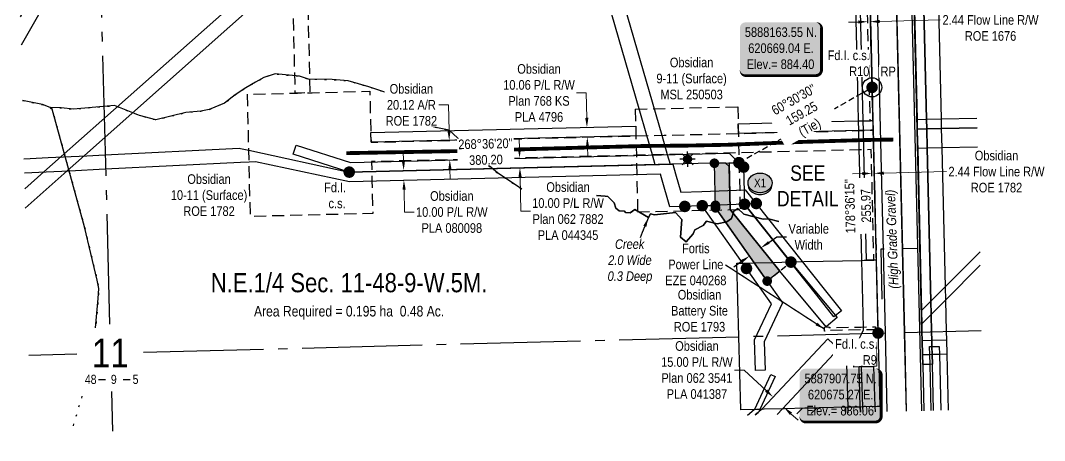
# Model space of a CAD drawing. Extents: x 617261 to 625157, y 5887535 to 5892459.
# Drawn here: x 619783 to 620848, y 5887796 to 5888233 of the extents above; entities that cross this region are included whole.
import ezdxf
from ezdxf.enums import TextEntityAlignment as Align

# ---------------------------------------------------------------- set-up
doc = ezdxf.new("R2010")
doc.units = 0
doc.header["$LTSCALE"] = 5
doc.header["$PDSIZE"] = 0.5
for name, pattern in [('foc-ACCESSROAD', [3.75, 2.5, -1.25]), ('foc-FLOWLINE', [3.75, 2.5, -1.25]), ('foc-QUARTERLINE', [33, 25, -3, 2, -3]), ('foc-TIELINE', [1.875, 1.25, -0.625]), ('foc-TRAV', [1.875, 1.25, -0.625]), ('foc-WHEELTRACKS', [2, 0.4, -1.6])]:
    doc.linetypes.add(name, pattern=pattern)
doc.layers.get('Defpoints').update_dxf_attribs({"color": 9})
for name, color, linetype in [('10', 1, 'Continuous'), ('35', 37, 'Continuous'), ('9', 3, 'Continuous'), ('AS-POWER', 104, 'foc-POWER'), ('AS-ROADS', 254, 'Continuous'), ('C-RW', 13, 'Continuous'), ('C-SYMBOL', 7, 'Continuous'), ('C-WS', 13, 'foc-ACCESSROAD'), ('C-WS-S', 8, 'Continuous'), ('DETAIL-T', 7, 'Continuous'), ('F-EZE', 190, 'foc-FLOWLINE'), ('F-RW', 190, 'Continuous'), ('L-AREAREQUIRED', 7, 'Continuous'), ('L-BD', 7, 'Continuous'), ('L-MON', 1, 'Continuous'), ('L-QSEC', 8, 'foc-QUARTERLINE'), ('L-SEC', 7, 'Continuous'), ('L-SECLBL', 7, 'Continuous'), ('L-TIE', 7, 'foc-TIELINE'), ('L-TITLEDB', 4, 'Continuous'), ('P-CROSSINGS', 250, 'Continuous'), ('P-PROPOSED', 10, 'Continuous'), ('P-PROPOSED-H', 21, 'Continuous'), ('P-TRAV', 4, 'foc-TRAV'), ('P-TXT', 4, 'Continuous'), ('PLA', 7, 'Continuous'), ('ROE', 35, 'Continuous'), ('T-CREEK', 160, 'Continuous'), ('T-WATER-P3', 160, 'foc-WHEELTRACKS'), ('T-WATER-T', 170, 'Continuous')]:
    doc.layers.add(name, color=color, linetype=linetype)
for name, color, linetype, lineweight in [('C-AR-T', 13, 'Continuous', 9), ('C-FLOWLINE-T', 13, 'Continuous', 9), ('C-RW-T', 13, 'Continuous', 9), ('C-WS-T', 13, 'Continuous', 9), ('F-EZE-T', 190, 'Continuous', 9), ('F-RW-T', 190, 'Continuous', 9), ('T-TEXT', 48, 'Continuous', 18)]:
    doc.layers.add(name, color=color, linetype=linetype, lineweight=lineweight)
doc.styles.add('100L', font='ARIALN.TTF', dxfattribs={"height": 11})
doc.styles.add('175L', font='ARIALN.TTF', dxfattribs={"height": 20})
doc.styles.add('80', font='ARIALN.TTF', dxfattribs={"height": 10})
doc.styles.add('80CG', font='ARIALN.TTF', dxfattribs={"height": 10})
doc.styles.add('80L', font='ARIALN.TTF', dxfattribs={"height": 10})
doc.styles.add('80LS', font='ARIALNI.TTF', dxfattribs={"height": 10})
doc.styles.add('Crossing', font='ARIALN.TTF', dxfattribs={"height": 10})
doc.styles.add('foc-LtypeFont', font='ARIALN.TTF', dxfattribs={"height": 7.35})
doc.styles.add('SIMPLEX', font='ARIALN.TTF')
doc.linetypes.add('foc-POWER', pattern='A,6,-1,["P",foc-LtypeFont,S=0.2,R=0,X=-0.625,Y=-0.75],-1.24,4', length=12.24)
doc.linetypes.add('foc-TOPO-flowdirection-NOLINE', pattern='A,0,[">",foc-LtypeFont,S=0.3,R=0,X=0,Y=-0.945],-20,[">",foc-LtypeFont,S=0.3,R=0,X=0,Y=-0.945],0', length=20)
doc.dimstyles.new('Compass 5 000', dxfattribs={"dimscale": 5, "dimtxt": 9, "dimasz": 2, "dimexe": 0.2, "dimexo": 0.0625, "dimgap": 0.5, "dimtad": 0, "dimtih": 1, "dimtoh": 1, "dimzin": 0, "dimdsep": 46, "dimtxsty": '80CG', "dimcen": 0.1, "dimse1": 1, "dimse2": 1, "dimclrd": 256, "dimclrt": 256, "dimaunit": 1, "dimadec": 4, "dimazin": 0, "dimtfac": 0.06, "dimtofl": 0, "dimtmove": 0, "dimatfit": 1, "dimfxl": 0.2, "dimtolj": 1, "dimtzin": 0, "dimlwd": -1, "dimarcsym": 0})

# ---------------------------------------------------------------- blocks, each defined once
blk = doc.blocks.new('GAS')
h = blk.add_hatch(color=255)
h.dxf.hatch_style = 1
edge = h.paths.add_edge_path()
edge.add_arc((0, 0), 0.9, 0, 360)
for p, q in [((-0.81, 0), (-1.62, 0)), ((-0.57, 0.57), (-1.14, 1.14)), ((0, 0.81), (0, 1.62)), ((0.57, 0.57), (1.14, 1.14)), ((1.62, 0), (0.81, 0)), ((-0.57, -0.57), (-1.14, -1.14)), ((0, -0.81), (0, -1.62)), ((1.14, -1.14), (0.57, -0.57))]:
    blk.add_line(p, q)
blk.add_circle((0, 0), 0.8)
blk = doc.blocks.new('L-SECLBL')
at = {"layer": '9', "color": 7}
for p, q in [((-5.1, -27.8), (-12.3, -27.8)), ((20.7, -27.8), (13.5, -27.8))]:
    blk.add_line(p, q, dxfattribs=at)
at = {"layer": '10', "color": 2, "style": 'SIMPLEX'}
blk.add_attdef('SEC', text='', height=30, dxfattribs=at).set_placement((0, 0), align=Align.MIDDLE)
at = {"layer": '10', "color": 5, "style": '80L'}
blk.add_attdef('TWP', text='', height=9.5, dxfattribs=at).set_placement((-14.4, -27.4), align=Align.MIDDLE_RIGHT)
blk.add_attdef('RGE', text='', height=9.5, dxfattribs=at).set_placement((3.6, -27.4), align=Align.MIDDLE_CENTER)
blk.add_attdef('MER', text='', height=9.5, dxfattribs=at).set_placement((23.2, -27.4), align=Align.MIDDLE_LEFT)
blk = doc.blocks.new('*D21')
at = {"layer": 'C-AR-T', "transparency": 16777216}
for p, q in [((620228.2, 5888145.3), (620218.2, 5888145.3)), ((620228.9, 5888118.3), (620228.2, 5888145.3)), ((620229.8, 5888078.2), (620230.1, 5888068.2))]:
    blk.add_line(p, q, dxfattribs=at)
for points in [[(620230.5, 5888118.4), (620227.2, 5888118.3), (620229.1, 5888108.3)], [(620231.5, 5888078.3), (620228.2, 5888078.2), (620229.6, 5888088.2)]]:
    blk.add_solid(points, dxfattribs=at)
at = {"layer": 'Defpoints', "color": 0, "transparency": 16777216}
for p in [(620228, 5888108.3), (620229.1, 5888108.3), (620228.5, 5888088.2)]:
    blk.add_point(p, dxfattribs=at)
at = {"layer": 'C-AR-T', "transparency": 16777216, "insert": (620189.7, 5888145.3), "char_height": 10, "attachment_point": 5, "style": '80CG', "bg_fill": 3, "box_fill_scale": 1.1, "bg_fill_color": 256, "bg_fill_true_color": 13158600, "bg_fill_transparency": 0}
blk.add_mtext('\\A1;Obsidian\\P20.12 A/R\\PROE 1782', dxfattribs=at)
blk = doc.blocks.new('*D24')
at = {"layer": 'C-RW-T', "transparency": 16777216}
for p, q in [((620181.5, 5888087.1), (620181.2, 5888097.1)), ((620182.2, 5888057.1), (620182.7, 5888033.7)), ((620182.7, 5888033.7), (620192.7, 5888033.7))]:
    blk.add_line(p, q, dxfattribs=at)
for points in [[(620183.1, 5888087.1), (620179.8, 5888087), (620181.7, 5888077.1)], [(620183.8, 5888057.1), (620180.5, 5888057), (620181.9, 5888067.1)]]:
    blk.add_solid(points, dxfattribs=at)
at = {"layer": 'Defpoints', "color": 0, "transparency": 16777216}
for p in [(620212.1, 5888077.8), (620181.9, 5888067.1), (620212.4, 5888067.8)]:
    blk.add_point(p, dxfattribs=at)
at = {"layer": 'C-RW-T', "transparency": 16777216, "insert": (620231.8, 5888033.7), "char_height": 10, "attachment_point": 5, "style": '80CG'}
blk.add_mtext('\\A1;Obsidian\\P10.00 P/L R/W\\PPLA 080098', dxfattribs=at)
blk = doc.blocks.new('*D25')
at = {"layer": 'C-RW-T', "transparency": 16777216}
for p, q in [((620371.6, 5888157.7), (620361.6, 5888157.7)), ((620372.2, 5888131.9), (620371.6, 5888157.7)), ((620372.9, 5888101.8), (620373.2, 5888091.8))]:
    blk.add_line(p, q, dxfattribs=at)
for points in [[(620373.9, 5888131.9), (620370.5, 5888131.8), (620372.4, 5888121.9)], [(620374.6, 5888101.8), (620371.3, 5888101.8), (620372.7, 5888111.8)]]:
    blk.add_solid(points, dxfattribs=at)
at = {"layer": 'Defpoints', "color": 0, "transparency": 16777216}
for p in [(620356.3, 5888121.5), (620372.4, 5888121.9), (620356.6, 5888111.4)]:
    blk.add_point(p, dxfattribs=at)
at = {"layer": 'C-RW-T', "transparency": 16777216, "insert": (620322.5, 5888157.7), "char_height": 10, "attachment_point": 5, "style": '80CG'}
blk.add_mtext('\\A1;Obsidian\\P10.06 P/L R/W\\PPlan 768 KS\\PPLA 4796', dxfattribs=at)
blk = doc.blocks.new('*D27')
at = {"layer": 'C-RW-T', "transparency": 16777216}
for p, q in [((620302.1, 5888100), (620301.9, 5888110)), ((620302.8, 5888070), (620303.7, 5888034.7)), ((620303.7, 5888034.7), (620313.7, 5888034.7))]:
    blk.add_line(p, q, dxfattribs=at)
for points in [[(620303.8, 5888100), (620300.4, 5888099.9), (620302.3, 5888090)], [(620304.5, 5888070), (620301.1, 5888069.9), (620302.6, 5888080)]]:
    blk.add_solid(points, dxfattribs=at)
at = {"layer": 'Defpoints', "color": 0, "transparency": 16777216}
for p in [(620363.6, 5888091.4), (620363.9, 5888081.4), (620302.6, 5888080)]:
    blk.add_point(p, dxfattribs=at)
at = {"layer": 'C-RW-T', "transparency": 16777216, "insert": (620352.7, 5888034.7), "char_height": 10, "attachment_point": 5, "style": '80CG'}
blk.add_mtext('\\A1;Obsidian\\P10.00 P/L R/W\\PPlan 062 7882\\PPLA 044345', dxfattribs=at)
blk = doc.blocks.new('*D28')
at = {"layer": 'C-RW-T', "transparency": 16777216}
for p, q in [((620640.5, 5888296.2), (620630.5, 5888296)), ((620675.5, 5888297.1), (620685.5, 5888297.3))]:
    blk.add_line(p, q, dxfattribs=at)
for points in [[(620640.5, 5888297.9), (620640.5, 5888294.6), (620650.5, 5888296.5)], [(620675.5, 5888298.8), (620675.5, 5888295.4), (620665.5, 5888296.8)]]:
    blk.add_solid(points, dxfattribs=at)
at = {"layer": 'Defpoints', "color": 0, "transparency": 16777216}
for p in [(620650.5, 5888296.5), (620653.1, 5888187.2), (620668.1, 5888187.5)]:
    blk.add_point(p, dxfattribs=at)
at = {"layer": 'C-RW-T', "transparency": 16777216, "insert": (620591.4, 5888296), "char_height": 10, "attachment_point": 5, "style": '80CG'}
blk.add_mtext('\\A1;Obsidian\\P15.00 P/L R/W\\PPLA 890487', dxfattribs=at)
blk = doc.blocks.new('*D32')
at = {"layer": 'C-RW-T', "transparency": 16777216}
for p, q in [((620535.9, 5887869.2), (620525.9, 5887869.2)), ((620558.9, 5887847.8), (620535.9, 5887869.2)), ((620584.6, 5887823.8), (620592, 5887816.9))]:
    blk.add_line(p, q, dxfattribs=at)
for points in [[(620560, 5887849), (620557.7, 5887846.6), (620566.2, 5887841)], [(620585.8, 5887825), (620583.5, 5887822.5), (620577.3, 5887830.6)]]:
    blk.add_solid(points, dxfattribs=at)
at = {"layer": 'Defpoints', "color": 0, "transparency": 16777216}
for p in [(620572.7, 5887848), (620566.2, 5887841), (620583.9, 5887837.6)]:
    blk.add_point(p, dxfattribs=at)
at = {"layer": 'C-RW-T', "transparency": 16777216, "insert": (620486.8, 5887869.2), "char_height": 10, "attachment_point": 5, "style": '80CG'}
blk.add_mtext('\\A1;Obsidian\\P15.00 P/L R/W\\PPlan 062 3541\\PPLA 041387', dxfattribs=at)
blk = doc.blocks.new('*D35')
at = {"layer": 'Defpoints', "color": 0, "transparency": 16777216}
for p in [(619823.3, 5888302.9), (619836.1, 5888294.9), (619838.5, 5888298.8)]:
    blk.add_point(p, dxfattribs=at)
at = {"layer": 'F-RW-T', "transparency": 16777216}
for p, q in [((619817.2, 5888312), (619808.7, 5888317.3)), ((619847, 5888293.5), (619855.5, 5888288.2)), ((619855.5, 5888288.2), (619865.5, 5888288.2))]:
    blk.add_line(p, q, dxfattribs=at)
for points in [[(619818.1, 5888313.5), (619816.3, 5888310.6), (619825.7, 5888306.8)], [(619847.9, 5888294.9), (619846.1, 5888292.1), (619838.5, 5888298.8)]]:
    blk.add_solid(points, dxfattribs=at)
at = {"layer": 'F-RW-T', "transparency": 16777216, "insert": (619904.6, 5888288.2), "char_height": 10, "attachment_point": 5, "style": '80CG'}
blk.add_mtext('\\A1;Cenovus\\P15.00 P/L R/W\\PPlan 052 1889\\PPLA 980240', dxfattribs=at)
blk = doc.blocks.new('xing2')
h = blk.add_hatch(color=50)
h.dxf.hatch_style = 1
edge = h.paths.add_edge_path()
edge.add_ellipse((0, 0), major_axis=(-12.5, 0), ratio=0.816297, start_angle=0, end_angle=360)
h = blk.add_hatch(color=250)
h.dxf.hatch_style = 1
edge = h.paths.add_edge_path()
edge.add_ellipse((0, -2), major_axis=(-12.5, 0), ratio=0.816297, start_angle=0, end_angle=180)
edge.add_line((12.5, -2), (12.5, 0))
edge.add_ellipse((0, 0), major_axis=(-12.5, 0), ratio=0.816297, start_angle=0, end_angle=180, ccw=False)
edge.add_line((-12.5, 0), (-12.5, -2))
at = {"color": 250}
blk.add_ellipse((0, 0), major_axis=(-12.5, 0), ratio=0.816297, dxfattribs=at)
blk.add_ellipse((0, -2), major_axis=(-12.5, 0), ratio=0.816297, start_param=0, end_param=3.141593, dxfattribs=at)
at = {"color": 250, "style": 'Crossing'}
blk.add_attdef('CROSSING', text='', height=9, dxfattribs=at).set_placement((0.1, 0), align=Align.MIDDLE_CENTER)
at = {"color": 250, "style": 'Crossing', "flags": 1}
for tag, p in [('OWNER', (0.1, -12.5)), ('DESCRIPTION', (0.1, -25.8)), ('LOCATION', (0.1, -39.3)), ('DWG_REF', (0.1, -52.8))]:
    blk.add_attdef(tag, text='', height=9, dxfattribs=at).set_placement(p, align=Align.MIDDLE_CENTER)
blk = doc.blocks.new('*U45')
h = blk.add_hatch(color=254)
edge = h.paths.add_edge_path()
edge.add_line((-36.5, -28.5), (36.5, -28.5))
edge.add_arc((36.5, -22.5), 6, 270, 360)
edge.add_line((42.5, -22.5), (42.5, 21))
edge.add_arc((36.5, 21), 6, 0, 90)
edge.add_line((36.5, 27), (-36.5, 27))
edge.add_arc((-36.5, 21), 6, 90, 180)
edge.add_line((-42.5, 21), (-42.5, -22.5))
edge.add_arc((-36.5, -22.5), 6, 180, 270)
at = {"color": 1, "flags": 128}
blk.add_lwpolyline([(-36.5, -28.5, 3, 3, 0), (36.5, -28.5, 3, 3, 0.414214), (42.5, -22.5, 3, 3, 0), (42.5, 21, 3, 0, 0.414214), (36.5, 27, 0, 0, 0), (-36.5, 27, 0, 0, 0.414214), (-42.5, 21, 0, 0, 0), (-42.5, -22.5, 0, 3, 0.414214)], format="xyseb", close=True, dxfattribs=at)
blk.add_lwpolyline([(0.4, -13.3, 0, 10, 0), (0, 0, 5, 5, 0)], format="xyseb", dxfattribs=at)
at = {"color": 1, "style": '80'}
blk.add_attdef('ENTER_TEXT_001', (-36, -5), '', height=10, dxfattribs=at)
blk = doc.blocks.new('*D46')
at = {"layer": 'C-FLOWLINE-T', "transparency": 16777216}
for p, q in [((620654.6, 5888231.6), (620644.6, 5888231.4)), ((620677.1, 5888232.2), (620740, 5888233.7))]:
    blk.add_line(p, q, dxfattribs=at)
for points in [[(620654.6, 5888233.3), (620654.7, 5888230), (620664.6, 5888231.9)], [(620677, 5888233.8), (620677.1, 5888230.5), (620667.1, 5888231.9)]]:
    blk.add_solid(points, dxfattribs=at)
at = {"layer": 'Defpoints', "color": 0, "transparency": 16777216}
for p in [(620667.1, 5888231.9), (620666.8, 5888139.8), (620669.3, 5888139.8)]:
    blk.add_point(p, dxfattribs=at)
at = {"layer": 'C-FLOWLINE-T', "transparency": 16777216, "insert": (620792.3, 5888233.7), "char_height": 10, "attachment_point": 5, "style": '80CG'}
blk.add_mtext('\\A1;Obsidian\\P2.44 Flow Line R/W\\PROE 1676', dxfattribs=at)
blk = doc.blocks.new('*D47')
at = {"layer": 'C-FLOWLINE-T', "transparency": 16777216}
for p, q in [((620658.8, 5888073.7), (620648.8, 5888073.5)), ((620681.3, 5888074.3), (620746.3, 5888075.8))]:
    blk.add_line(p, q, dxfattribs=at)
for points in [[(620658.8, 5888075.4), (620658.8, 5888072.1), (620668.8, 5888074)], [(620681.2, 5888075.9), (620681.3, 5888072.6), (620671.3, 5888074)]]:
    blk.add_solid(points, dxfattribs=at)
at = {"layer": 'Defpoints', "color": 0, "transparency": 16777216}
for p in [(620671.3, 5888074), (620670.8, 5887992.6), (620673.2, 5887992.7)]:
    blk.add_point(p, dxfattribs=at)
at = {"layer": 'C-FLOWLINE-T', "transparency": 16777216, "insert": (620798.5, 5888075.8), "char_height": 10, "attachment_point": 5, "style": '80CG'}
blk.add_mtext('\\A1;Obsidian\\P2.44 Flow Line R/W\\PROE 1782', dxfattribs=at)
blk = doc.blocks.new('fdia')
at = {"color": 255, "const_width": 1}
blk.add_lwpolyline([(-0.5, 0, 1), (0.5, 0, 1)], format="xyb", close=True, dxfattribs=at)
blk = doc.blocks.new('Fdiaa')
blk.add_blockref('fdia', (0, 0))
blk = doc.blocks.new('fdib')
at = {"color": 1, "const_width": 1.6}
blk.add_lwpolyline([(-0.4, 0, 1), (0.4, 0, 1)], format="xyb", close=True, dxfattribs=at)
at = {"color": 1}
blk.add_circle((0, 0), 0.8, dxfattribs=at)
blk = doc.blocks.new('Fdibb')
blk.add_blockref('fdib', (0, 0))
blk = doc.blocks.new('fdicc')
for name in ['Fdibb', 'Fdiaa']:
    blk.add_blockref(name, (0, 0))
blk = doc.blocks.new('FDI')
blk.add_blockref('fdicc', (0, 0))
blk = doc.blocks.new('PLIA')
at = {"color": 255, "const_width": 1}
blk.add_lwpolyline([(-0.5, 0, 1), (0.5, 0, 1)], format="xyb", close=True, dxfattribs=at)
blk = doc.blocks.new('PLIAA')
blk.add_blockref('PLIA', (0, 0))
blk = doc.blocks.new('PLIB')
at = {"color": 1}
blk.add_circle((0, 0), 0.8, dxfattribs=at)
blk = doc.blocks.new('PLIBB')
blk.add_blockref('PLIB', (0, 0))
blk = doc.blocks.new('PLICC')
for name in ['PLIAA', 'PLIBB']:
    blk.add_blockref(name, (0, 0))
blk = doc.blocks.new('PLI')
blk.add_blockref('PLICC', (0, 0))
blk = doc.blocks.new('*D51')
at = {"layer": 'Defpoints', "color": 0, "transparency": 16777216}
for p in [(620552.9, 5887997.1), (620553.5, 5887996.4), (620540.9, 5887988.7)]:
    blk.add_point(p, dxfattribs=at)
at = {"layer": 'P-TXT', "transparency": 16777216}
for p, q in [((620561.7, 5888002.1), (620569.9, 5888007.9)), ((620569.9, 5888007.9), (620579.9, 5888007.9)), ((620533.3, 5887982.2), (620525.1, 5887976.5))]:
    blk.add_line(p, q, dxfattribs=at)
for points in [[(620560.7, 5888003.5), (620562.6, 5888000.8), (620553.5, 5887996.4)], [(620532.3, 5887983.6), (620534.2, 5887980.9), (620541.5, 5887988)]]:
    blk.add_solid(points, dxfattribs=at)
at = {"layer": 'P-TXT', "transparency": 16777216, "insert": (620603.1, 5888007.9), "char_height": 10, "attachment_point": 5, "style": '80CG'}
blk.add_mtext('\\A1;Variable\\PWidth', dxfattribs=at)

msp = doc.modelspace()

# ---------------------------------------------------------------- hatches: boundary and pattern name
at = {"layer": 'P-PROPOSED-H'}
h = msp.add_hatch(color=256, dxfattribs=at)
h.dxf.hatch_style = 1
h.paths.add_polyline_path([(620520.226, 5888084.926), (620521.437, 5888036.444), (620572.905, 5887972.234), (620559.933, 5887961.836), (620506.156, 5888038.137), (620504.996, 5888084.555)])

# ---------------------------------------------------------------- linework, layer by layer
at = {"layer": '35', "color": 3}
msp.add_circle((620669.039, 5888163.548), 9.996, dxfattribs=at)
at = {"layer": 'AS-POWER', "flags": 128}
for points in [[(620720.884, 5887826.87), (620699.147, 5888712.899), (620698.681, 5888733.006), (620761.529, 5888734.462)], [(620679.629, 5887943.164), (620678.36, 5887995.282), (620681.68, 5887995.364)], [(620701.342, 5887995.846), (620716.729, 5887996.224)]]:
    msp.add_lwpolyline(points, dxfattribs=at)
at = {"layer": 'AS-ROADS', "const_width": 3.999, "flags": 128}
msp.add_lwpolyline([(620122.08, 5888095.052), (620239.256, 5888097.212), (620362.819, 5888100.674), (620433.334, 5888102.54), (620476.385, 5888102.91), (620518.574, 5888103.78), (620600.219, 5888106.885), (620663.584, 5888108.774), (620691.075, 5888109.194)], dxfattribs=at)
at = {"layer": 'C-RW', "flags": 128}
for points in [[(620732.938, 5887827.122), (620731.767, 5887875.233), (620731.523, 5887885.284), (620731.319, 5887893.662), (620731.158, 5887900.291), (620730.942, 5887909.079), (620730.513, 5887926.936), (620730.176, 5887940.886), (620726.33, 5888100.1), (620725.845, 5888120.226), (620725.603, 5888130.289), (620716.623, 5888501.946), (620716.137, 5888522.055), (620715.893, 5888532.118), (620711.884, 5888698.087), (620711.52, 5888713.138), (620720.242, 5888713.34), (620726.765, 5888713.49), (620726.808, 5888711.75), (620727.189, 5888695.982), (620731.138, 5888532.494), (620731.38, 5888522.43), (620731.866, 5888502.321), (620769.301, 5888503.244)], [(620660.252, 5888530.919), (620669.124, 5888163.661), (620669.954, 5888128.918), (620670.196, 5888118.855), (620670.92, 5888088.717), (620673.444, 5887983.786), (620675.117, 5887914.245), (620675.19, 5887911.244), (620675.269, 5887907.749), (620670.47, 5887898.031), (620662.911, 5887882.736), (620657.847, 5887872.491), (620659.131, 5887830.875), (620659.305, 5887825.231)], [(620333.851, 5888515.837), (620450.249, 5888113.652), (620456.014, 5888093.692), (620458.995, 5888083.435), (620443.49, 5888083.058), (620440.504, 5888093.343), (620434.743, 5888113.28), (620426.647, 5888141.249), (620319.765, 5888510.572)], [(620644.247, 5887824.851), (620644.073, 5887830.497), (620642.729, 5887875.778), (620651.607, 5887893.739), (620653.42, 5887897.406), (620658.313, 5887907.316), (620660.151, 5887910.997), (620660.111, 5887913.97), (620658.438, 5887983.428), (620655.91, 5888088.357), (620655.67, 5888098.368), (620655.19, 5888118.495), (620654.949, 5888128.558), (620654.119, 5888163.3), (620645.975, 5888500.429)], [(620660.909, 5888500.86), (620669.881, 5888128.956), (620670.123, 5888118.924), (620670.609, 5888098.798), (620673.381, 5887983.854), (620665.769, 5887983.672), (620663.318, 5887983.617), (620660.546, 5888098.556), (620660.06, 5888118.682), (620659.818, 5888128.745), (620650.846, 5888500.617)], [(620769.538, 5888493.181), (620732.109, 5888492.259), (620740.844, 5888130.655), (620741.087, 5888120.592), (620741.573, 5888100.467), (620745.065, 5887955.892), (620745.402, 5887941.949), (620746.188, 5887909.427), (620746.396, 5887900.848), (620746.762, 5887885.843), (620748.182, 5887827.506)], [(620778.291, 5888121.486), (620741.087, 5888120.592), (620725.845, 5888120.226), (620716.047, 5888119.991), (620715.889, 5888126.586), (620715.806, 5888130.054), (620725.603, 5888130.289), (620740.844, 5888130.655), (620778.054, 5888131.549)], [(619786.655, 5888089.111), (619793.071, 5888089.427), (619811.749, 5888090.355), (619827.724, 5888091.119), (619852.052, 5888092.336), (619870.916, 5888093.292), (620010.673, 5888100.228), (620011.761, 5888099.977), (620020.694, 5888098.031), (620125.049, 5888075.306), (620461.636, 5888083.499), (620464.468, 5888073.572), (620469.933, 5888054.42), (620491.825, 5888055.229), (620537.138, 5888056.903), (620619.272, 5887953.376), (620637.144, 5887930.965), (620629.333, 5887924.735), (620611.46, 5887947.147)], [(620611.453, 5887947.156), (620536.301, 5888041.875), (620492.379, 5888040.252), (620458.744, 5888039.009), (620450.056, 5888069.46), (620448.991, 5888073.192), (620125.249, 5888065.311), (620027.561, 5888086.055), (620020.99, 5888085.729), (620012.087, 5888085.288), (619871.288, 5888078.311), (619834.129, 5888076.438), (619809.801, 5888075.227), (619787.026, 5888074.107)], [(620547.509, 5887822.5), (620550.385, 5887824.963), (620550.978, 5887825.468), (620554.385, 5887828.343), (620554.76, 5887828.716), (620622.84, 5887901.755), (620633.983, 5887891.368), (620575.719, 5887828.866), (620570.324, 5887823.075)], [(620730.614, 5887827.064), (620729.336, 5887875.144), (620729.07, 5887885.194), (620728.846, 5887893.597), (620731.319, 5887893.662), (620738.908, 5887893.864), (620739.128, 5887885.563), (620740.678, 5887827.317)], [(620656.903, 5887825.257), (620656.729, 5887830.902), (620655.445, 5887872.517), (620670.669, 5887873.072), (620671.958, 5887831.286), (620672.132, 5887825.641)], [(620539.579, 5887822.3), (620546.374, 5887828.119), (620546.902, 5887828.572), (620563.743, 5887864.533), (620568.274, 5887862.411), (620552.283, 5887828.269), (620550.978, 5887825.468), (620550.385, 5887824.963), (620547.509, 5887822.5)], [(620590.706, 5887823.588), (620596.784, 5887829.391), (620611.758, 5887829.768), (620605.68, 5887823.966)]]:
    msp.add_lwpolyline(points, dxfattribs=at)
for points in [[(620423.083, 5888123.073), (620423.303, 5888112.963), (620147.737, 5888106.348), (620147.494, 5888116.41), (620423.083, 5888123.073)], [(620657.355, 5888128.655), (620667.419, 5888128.866), (620669.881, 5888128.956), (620670.123, 5888118.893), (620667.66, 5888118.834), (620657.598, 5888118.592), (620655.117, 5888118.533), (620530.013, 5888115.526), (620529.772, 5888125.591), (620566.504, 5888126.473), (620654.876, 5888128.596), (620657.355, 5888128.655)], [(620069.752, 5888103.372), (620126.481, 5888085.34), (620520.24, 5888094.925), (620535.371, 5888080.506), (620536.309, 5888041.873), (620584.575, 5887981.621), (620632.667, 5887923.925), (620621.149, 5887914.324), (620572.964, 5887972.133), (620521.442, 5888036.449), (620520.361, 5888081.003), (620516.343, 5888084.831), (620125.049, 5888075.306), (620066.724, 5888093.845)], [(620547.796, 5887868.594), (620546.654, 5887900.834), (620564.265, 5887938.202), (620538.343, 5887975.016), (620492.409, 5888040.253), (620504.324, 5888040.693), (620546.517, 5887980.771), (620575.787, 5887939.201), (620556.73, 5887898.765), (620557.786, 5887868.948)], [(620676.089, 5887873.191), (620677.06, 5887831.362), (620674.332, 5887831.293), (620659.103, 5887830.909), (620644.045, 5887830.531), (620614.132, 5887829.775), (620599.158, 5887829.398), (620578.093, 5887828.874), (620556.759, 5887828.351), (620554.657, 5887828.276), (620548.748, 5887828.127), (620532.348, 5887827.713), (620530.422, 5887904.089), (620528.494, 5887980.553), (620534.455, 5887980.642), (620546.473, 5887980.921), (620565.651, 5887981.379), (620584.511, 5887981.811), (620598.07, 5887982.109), (620658.41, 5887983.461), (620660.901, 5887983.522), (620663.352, 5887983.577), (620670.964, 5887983.759), (620673.416, 5887983.82), (620675.089, 5887914.278), (620675.162, 5887911.277), (620675.241, 5887907.783), (620675.478, 5887898.25), (620675.844, 5887883.244), (620676.089, 5887873.191)], [(620729.07, 5887885.194), (620721.473, 5887884.916), (620721.107, 5887899.923), (620731.158, 5887900.291), (620746.396, 5887900.848), (620746.762, 5887885.843), (620739.128, 5887885.563), (620731.523, 5887885.284), (620729.07, 5887885.194)], [(620660.509, 5887882.762), (620649.623, 5887882.363), (620649.205, 5887893.765), (620649.074, 5887897.361), (620651.018, 5887897.432), (620668.068, 5887898.057), (620673.104, 5887898.242), (620673.47, 5887883.237), (620660.509, 5887882.762)], [(620673.715, 5887873.184), (620670.669, 5887873.072), (620655.445, 5887872.517), (620649.991, 5887872.316), (620649.623, 5887882.363), (620660.509, 5887882.762), (620673.47, 5887883.237), (620673.715, 5887873.184)]]:
    msp.add_lwpolyline(points, close=True, dxfattribs=at)
at = {"layer": 'C-WS', "flags": 128}
for points in [[(620659.85, 5888530.945), (620668.722, 5888163.687), (620669.552, 5888128.944), (620667.09, 5888128.854), (620658.118, 5888500.758), (620657.877, 5888510.76), (620647.813, 5888510.518), (620645.332, 5888510.458), (620530.361, 5888507.684), (620530.603, 5888497.681), (620531.726, 5888451.07), (620404.467, 5888447.999), (620402.792, 5888517.453), (620402.551, 5888527.456), (620402.065, 5888547.581), (620401.397, 5888575.259), (620528.657, 5888578.329), (620529.633, 5888537.872), (620529.876, 5888527.809), (620644.846, 5888530.585), (620647.401, 5888530.648), (620657.464, 5888530.887), (620659.85, 5888530.945)], [(620400.065, 5888547.581), (620400.551, 5888527.456), (620337.023, 5888525.919), (620330.975, 5888525.773), (620315.474, 5888525.399), (620313.461, 5888525.35), (620113.532, 5888520.523), (620113.773, 5888510.52), (620115.188, 5888451.923), (620077.078, 5888451.003), (620080.292, 5888318.038), (620080.774, 5888298.108), (620084.162, 5888157.985), (620068.906, 5888157.617), (620065.835, 5888284.829), (620065.354, 5888304.757), (620061.833, 5888450.635), (620008.477, 5888449.345), (620005.9, 5888556.055), (620112.611, 5888558.633), (620113.045, 5888540.648), (620268.122, 5888544.394), (620283.25, 5888544.761), (620309.686, 5888545.399), (620325.187, 5888545.773), (620336.749, 5888546.052), (620360.313, 5888546.62), (620400.065, 5888547.581)], [(620670.123, 5888118.893), (620670.847, 5888088.755), (620673.371, 5887983.825), (620670.919, 5887983.764), (620668.146, 5888098.708), (620658.083, 5888098.466), (620655.597, 5888098.406), (620530.494, 5888095.402), (620520.163, 5888095.154), (620458.343, 5888093.705), (620442.833, 5888093.355), (620423.783, 5888092.836), (620148.223, 5888086.222), (620148.464, 5888076.228), (620148.705, 5888066.224), (620149.526, 5888032.183), (620022.266, 5888029.113), (620020.892, 5888086.086), (620020.595, 5888098.388), (620019.197, 5888156.374), (620071.235, 5888157.629), (620086.491, 5888157.997), (620146.457, 5888159.442), (620147.494, 5888116.41), (620147.737, 5888106.348), (620423.303, 5888112.963), (620437.072, 5888113.292), (620452.578, 5888113.664), (620655.117, 5888118.533), (620657.598, 5888118.592), (620667.66, 5888118.834), (620670.123, 5888118.893)]]:
    msp.add_lwpolyline(points, close=True, dxfattribs=at)
for points in [[(620422.681, 5888140.763), (620529.345, 5888143.385)], [(620422.681, 5888140.763), (620425.108, 5888033.899)], [(620529.345, 5888143.385), (620531.772, 5888036.521)], [(620425.108, 5888033.899), (620531.772, 5888036.521)]]:
    msp.add_lwpolyline(points, dxfattribs=at)
at = {"layer": 'F-EZE', "flags": 128}
msp.add_lwpolyline([(620672.715, 5887914.271), (620672.788, 5887911.27), (620657.749, 5887911.023), (620624.009, 5887910.379), (620624.024, 5887909.628), (620619.521, 5887909.546), (620619.439, 5887914.047), (620623.94, 5887914.131), (620623.955, 5887913.38), (620657.709, 5887913.996), (620672.715, 5887914.271)], close=True, dxfattribs=at)
at = {"layer": 'F-RW', "flags": 128}
for points in [[(620704.915, 5887826.416), (620702.917, 5887908.438), (620683.337, 5888712.488), (620701.473, 5888712.906), (620701.835, 5888697.861), (620706.148, 5888531.878), (620706.41, 5888521.815), (620706.89, 5888501.706), (620715.806, 5888130.054), (620715.889, 5888126.586), (620716.047, 5888119.991), (620716.37, 5888106.467), (620716.529, 5888099.865), (620720.577, 5887931.206), (620720.909, 5887917.256), (620720.89, 5887908.849), (620721.107, 5887899.923), (620721.473, 5887884.916), (620721.717, 5887874.865), (620722.992, 5887826.871)], [(620716.623, 5888501.946), (620725.603, 5888130.289), (620725.845, 5888120.226), (620726.33, 5888100.1), (620730.176, 5887940.886), (620730.513, 5887926.936), (620730.942, 5887909.079), (620731.158, 5887900.291), (620731.319, 5887893.662), (620731.523, 5887885.284), (620731.767, 5887875.233), (620729.336, 5887875.144), (620729.336, 5887875.144), (620721.717, 5887874.865), (620721.473, 5887884.916), (620721.107, 5887899.923), (620720.89, 5887908.849), (620720.909, 5887917.256), (620720.577, 5887931.206), (620716.529, 5888099.865), (620716.37, 5888106.467), (620716.047, 5888119.991), (620715.889, 5888126.586), (620715.806, 5888130.054), (620706.89, 5888501.706)], [(619783.004, 5888236.854), (619794.188, 5888256.509), (619844.491, 5888336.749), (619850.284, 5888381.194), (619844.308, 5888407.009), (619809.857, 5888437.266), (619820.118, 5888448.246), (619857.839, 5888415.119), (619860.816, 5888402.075), (619865.517, 5888381.946), (619861.984, 5888355.12), (619858.953, 5888331.574), (619807.42, 5888248.827), (619783.733, 5888207.37)], [(619787.428, 5888057.862), (619807.374, 5888075.572), (619825.297, 5888091.464), (619867.609, 5888128.969), (620065.354, 5888304.757)], [(620065.835, 5888284.829), (619868.105, 5888109.071), (619849.625, 5888092.681), (619831.701, 5888076.783), (619787.92, 5888037.929)], [(620781.658, 5887978.505), (620745.402, 5887941.949), (620730.513, 5887926.936), (620720.909, 5887917.256), (620720.577, 5887931.206), (620730.176, 5887940.886), (620745.065, 5887955.892), (620781.33, 5887992.455)]]:
    msp.add_lwpolyline(points, dxfattribs=at)
at = {"layer": 'L-QSEC', "flags": 128}
for points in [[(619855.565, 5888691.239), (619875.725, 5887916.933)], [(620703, 5887908.471), (620782.535, 5887910.542)], [(619910.992, 5887887.85), (620682.886, 5887907.947)], [(619791.706, 5887884.745), (619841.758, 5887886.048)], [(619877.546, 5887846.982), (619878.619, 5887805.76)]]:
    msp.add_lwpolyline(points, dxfattribs=at)
at = {"layer": 'L-SEC', "flags": 128}
for points in [[(620682.886, 5887907.947), (620676.657, 5888163.734), (620663.607, 5888696.867), (620663.223, 5888711.981)], [(620703, 5887908.471), (620696.771, 5888164.223), (620683.721, 5888697.36), (620683.337, 5888712.497)], [(620684.881, 5887826.039), (620682.886, 5887907.947)], [(620704.995, 5887826.545), (620703, 5887908.471)]]:
    msp.add_lwpolyline(points, dxfattribs=at)
at = {"layer": 'L-TIE', "flags": 128}
for points in [[(620530.472, 5888085.175), (620669.039, 5888163.548)], [(620559.93, 5887961.832), (620584.605, 5887981.612)]]:
    msp.add_lwpolyline(points, dxfattribs=at)
at = {"layer": 'L-TITLEDB', "flags": 128}
for points in [[(620675.269, 5887907.749), (620669.039, 5888163.548), (620655.989, 5888696.681), (620655.606, 5888711.785)], [(620720.975, 5887908.862), (620714.745, 5888164.661), (620701.695, 5888697.8), (620701.311, 5888712.944)]]:
    msp.add_lwpolyline(points, dxfattribs=at)
at = {"layer": 'P-PROPOSED'}
msp.add_lwpolyline([(620520.226, 5888084.926), (620521.437, 5888036.444), (620572.905, 5887972.234), (620559.933, 5887961.836), (620506.156, 5888038.137), (620504.996, 5888084.555)], close=True, dxfattribs=at)
at = {"layer": 'P-TRAV', "flags": 128}
msp.add_lwpolyline([(620519.977, 5888084.92), (620530.472, 5888085.175)], dxfattribs=at)
at = {"layer": 'PLA', "flags": 128}
msp.add_lwpolyline([(620641.844, 5887824.877), (620641.671, 5887830.523), (620656.729, 5887830.902), (620656.903, 5887825.257)], dxfattribs=at)
at = {"layer": 'ROE', "flags": 128}
msp.add_lwpolyline([(620778.765, 5888101.36), (620741.573, 5888100.467), (620726.33, 5888100.1), (620716.529, 5888099.865), (620716.37, 5888106.467), (620716.047, 5888119.991), (620725.845, 5888120.226), (620741.087, 5888120.592), (620778.291, 5888121.486)], dxfattribs=at)
at = {"layer": 'T-CREEK', "flags": 128}
msp.add_lwpolyline([(620382.49, 5888051), (620391.164, 5888050.42), (620394.134, 5888050.046), (620400.547, 5888043.198), (620402.466, 5888037.692), (620406.073, 5888035.137), (620411.613, 5888034.515), (620412.436, 5888033.259), (620417.454, 5888032.861), (620422.192, 5888036.281), (620422.192, 5888036.281), (620436.442, 5888028.151), (620438.338, 5888031.961), (620442.588, 5888030.802), (620464.398, 5888033.387), (620471.006, 5888026.046), (620469.739, 5888007.678), (620475.519, 5888002.643), (620483.008, 5888011.023), (620484.546, 5888015.101), (620493.448, 5888019.723), (620496.804, 5888024.169), (620508.014, 5888021.393), (620517.907, 5888023.524), (620522.868, 5888027.08), (620525.129, 5888034.806), (620529.455, 5888037.334), (620535.475, 5888031.62), (620555.774, 5888026.495), (620561.327, 5888026.643), (620572.033, 5888023.987)], dxfattribs=at)
at = {"layer": 'T-CREEK', "linetype": 'foc-TOPO-flowdirection-NOLINE', "flags": 128}
msp.add_lwpolyline([(620572.033, 5888023.987), (620561.327, 5888026.643), (620555.774, 5888026.495), (620535.475, 5888031.62), (620529.455, 5888037.334), (620525.129, 5888034.806), (620522.868, 5888027.08), (620517.907, 5888023.524), (620508.014, 5888021.393), (620496.804, 5888024.169), (620493.448, 5888019.723), (620484.546, 5888015.101), (620483.008, 5888011.023), (620475.519, 5888002.643), (620469.739, 5888007.678), (620471.006, 5888026.046), (620464.398, 5888033.387), (620442.588, 5888030.802), (620438.338, 5888031.961), (620436.442, 5888028.151), (620422.192, 5888036.281), (620422.192, 5888036.281), (620417.454, 5888032.861), (620412.436, 5888033.259), (620411.613, 5888034.515), (620406.073, 5888035.137), (620402.466, 5888037.692), (620400.547, 5888043.198), (620394.134, 5888050.046), (620391.164, 5888050.42), (620382.49, 5888051)], dxfattribs=at)
at = {"layer": 'T-WATER-P3', "flags": 128}
for points in [[(619813.791, 5888142.57), (619825.221, 5888142.127), (619838.11, 5888140.922), (619880.937, 5888144.565), (619906.954, 5888134.358), (619923.74, 5888129.732), (619955.113, 5888137.28), (619970.752, 5888138.748), (619979.313, 5888140.451), (619995.214, 5888147.058), (620006.453, 5888155.603), (620017.453, 5888163.179), (620027.472, 5888168.802), (620036.296, 5888173.926), (620048.013, 5888177.596), (620073.408, 5888175.076), (620082.781, 5888172.153), (620107.363, 5888171.696), (620123.982, 5888170.464), (620145.336, 5888164.176), (620166.379, 5888157.265), (620173.601, 5888152.21), (620189.168, 5888139.44), (620197.465, 5888131.92), (620202.989, 5888124.704), (620216.954, 5888121.477), (620228.934, 5888118.874), (620255.405, 5888094.554), (620279.198, 5888074.43), (620304.712, 5888057.395)], [(619785.15, 5888150.033), (619805.781, 5888145.617), (619813.791, 5888142.57), (619815.896, 5888140.922), (619849.564, 5888018.45), (619862.74, 5887962.912), (619864.629, 5887954.228), (619863.864, 5887943.661), (619861.202, 5887913.038)], [(619846.974, 5887841.919), (619835.735, 5887804.681)], [(619846.974, 5887841.919), (619835.735, 5887804.681)]]:
    msp.add_lwpolyline(points, dxfattribs=at)
at = {"layer": 'T-WATER-P3', "linetype": 'foc-TOPO-flowdirection-NOLINE', "flags": 128}
for points in [[(620304.712, 5888057.395), (620279.198, 5888074.43), (620255.405, 5888094.554), (620228.934, 5888118.874), (620216.954, 5888121.477), (620202.989, 5888124.704), (620197.465, 5888131.92), (620189.168, 5888139.44), (620173.601, 5888152.21), (620166.379, 5888157.265), (620145.336, 5888164.176), (620123.982, 5888170.464), (620107.363, 5888171.696), (620082.781, 5888172.153), (620073.408, 5888175.076), (620048.013, 5888177.596), (620036.296, 5888173.926), (620027.472, 5888168.802), (620017.453, 5888163.179), (620006.453, 5888155.603), (619995.214, 5888147.058), (619979.313, 5888140.451), (619970.752, 5888138.748), (619955.113, 5888137.28), (619923.74, 5888129.732), (619906.954, 5888134.358), (619880.937, 5888144.565), (619838.11, 5888140.922), (619825.221, 5888142.127), (619813.791, 5888142.57)], [(619861.202, 5887913.038), (619863.864, 5887943.661), (619864.629, 5887954.228), (619862.74, 5887962.912), (619849.564, 5888018.45), (619815.896, 5888140.922), (619813.791, 5888142.57), (619805.781, 5888145.617), (619785.15, 5888150.033)]]:
    msp.add_lwpolyline(points, dxfattribs=at)

# ---------------------------------------------------------------- block references
at = {"layer": 'C-WS-S', "xscale": 4.999999999999981, "yscale": 4.999999999999981, "zscale": 4.999999999999981}
msp.add_blockref('GAS', (620477.033, 5888088.762), dxfattribs=at)
at = {"layer": 'DETAIL-T'}
ref = msp.add_blockref('*U45', (620573.97, 5888204.275), dxfattribs=dict(at, xscale=0.99964253, yscale=0.99964253, zscale=0.99964253))
ref.add_attrib('ENTER_TEXT_001', '5888163.55 N.', (620536.664, 5888216.043), dxfattribs={"layer": '0', "color": 1, "height": 9.99643, "style": '80'})
ref.add_attrib('ENTER_TEXT_002', '620669.04 E.', (620540.186, 5888199.341), dxfattribs={"layer": '0', "color": 1, "height": 9.99643, "style": '80'})
ref.add_attrib('ENTER_TEXT_003', 'Elev.= 884.40', (620538.617, 5888182.64), dxfattribs={"layer": '0', "color": 1, "height": 9.99643, "style": '80'})
ref = msp.add_blockref('*U45', (620636.06, 5887843.638), dxfattribs=dict(at, xscale=0.99964253, yscale=0.99964253, zscale=0.99964253))
ref.add_attrib('ENTER_TEXT_001', '5887907.75 N.', (620598.754, 5887855.406), dxfattribs={"layer": '0', "color": 1, "height": 9.99643, "style": '80'})
ref.add_attrib('ENTER_TEXT_002', '620675.27 E.', (620602.276, 5887838.705), dxfattribs={"layer": '0', "color": 1, "height": 9.99643, "style": '80'})
ref.add_attrib('ENTER_TEXT_003', 'Elev.= 886.06', (620600.697, 5887822.003), dxfattribs={"layer": '0', "color": 1, "height": 9.99643, "style": '80'})
at = {"layer": 'L-MON', "xscale": 4.999999999999995, "yscale": 4.999999999999995, "zscale": 4.999999999999995}
for name, p in [('FDI', (620530.472, 5888085.175)), ('PLI', (620504.996, 5888084.555)), ('FDI', (620535.371, 5888080.506)), ('FDI', (620548.524, 5888042.636)), ('FDI', (620474.178, 5888039.577)), ('FDI', (620492.365, 5888040.315)), ('PLI', (620506.09, 5888040.759)), ('PLI', (620506.15, 5888038.138)), ('FDI', (620536.301, 5888041.875)), ('FDI', (620584.605, 5887981.612)), ('FDI', (620538.343, 5887975.016)), ('PLI', (620559.93, 5887961.832))]:
    msp.add_blockref(name, p, dxfattribs=at)
at = {"layer": 'L-SECLBL'}
msp.add_blockref('L-SECLBL', (619876.505, 5887886.953), dxfattribs=at).add_auto_attribs({'SEC': '11', 'TWP': '48', 'RGE': '9', 'MER': '5'})
at = {"layer": 'P-CROSSINGS', "xscale": 0.99964253, "yscale": 0.99964253, "zscale": 0.99964253}
msp.add_blockref('xing2', (620552.444, 5888064.099), dxfattribs=at).add_auto_attribs({'CROSSING': 'X1'})

# ---------------------------------------------------------------- texts
at = {"layer": 'C-SYMBOL', "color": 3, "style": '175L'}
msp.add_text('N.E.1/4 Sec. 11-48-9-W.5M.', height=20, dxfattribs=at).set_placement((620124.897, 5887944.222), align=Align.BOTTOM_CENTER)
at = {"layer": 'C-WS-T', "char_height": 10, "width": 78.99495, "attachment_point": 5, "style": '80CG'}
for s, insert in [('\\A1;Obsidian\\P9-11 (Surface)\\PMSL 250503', (620481.252, 5888172.755)), ('\\A1;Obsidian\\P10-11 (Surface)\\PROE 1782', (619979.185, 5888051.317)), ('\\A1;Obsidian\\PBattery Site\\PROE 1793', (620489.49, 5887930.927))]:
    msp.add_mtext(s, dxfattribs=dict(at, insert=insert))
at = {"layer": 'DETAIL-T', "color": 3, "insert": (620602.133, 5888060.971), "char_height": 16, "width": 63.63613, "attachment_point": 5, "style": '80CG'}
msp.add_mtext('SEE\\PDETAIL', dxfattribs=at)
at = {"layer": 'F-EZE-T', "insert": (620485.663, 5887979.152), "char_height": 10, "width": 78.99495, "attachment_point": 5, "style": '80CG'}
msp.add_mtext('\\A1;Fortis\\PPower Line\\PEZE 040268', dxfattribs=at)
at = {"layer": 'L-AREAREQUIRED', "color": 5, "style": '100L'}
msp.add_text('Area Required = 0.195 ha  0.48 Ac.', height=11, dxfattribs=at).set_placement((620124.897, 5887921.722), align=Align.BOTTOM_CENTER)
at = {"layer": 'T-TEXT', "style": '80LS'}
msp.add_text('(High Grade Gravel)', height=10, rotation=92.107078, dxfattribs=at).set_placement((620689.763, 5888005.431), align=Align.MIDDLE_CENTER)
at = {"layer": 'T-WATER-T', "insert": (620393.444, 5888005.346), "char_height": 9.99643, "attachment_point": 1, "style": '80L'}
msp.add_mtext_dynamic_manual_height_columns('\\pi8.1181;{\\fArial Narrow|b0|i1|c0|p34;Creek\\P\\pi1.0572;2.0 Wide\\P\\pi0.46399;0.3 Deep}', width=46.34829, gutter_width=50, heights=[0], dxfattribs=at)

# ---------------------------------------------------------------- dimensions: what is measured, and where the dimension line sits
at = {"layer": 'C-RW-T'}
dim = msp.add_linear_dim(base=(620566.177, 5887840.964), p1=(620583.869, 5887837.603), p2=(620572.726, 5887847.99), angle=137.012734, text='Obsidian\\P15.00 P/L R/W\\PPlan 062 3541\\PPLA 041387', dimstyle='Compass 5 000', dxfattribs=at)
dim.commit()
dim.dimension.update_dxf_attribs({"geometry": '*D32', "text_midpoint": (620486.785, 5887869.213), "dimtype": 161})
at = {"layer": 'F-RW-T'}
dim = msp.add_aligned_dim(p1=(619823.294, 5888302.936), p2=(619836.137, 5888294.938), distance=4.507, text='Cenovus\\P15.00 P/L R/W\\PPlan 052 1889\\PPLA 980240', dimstyle='Compass 5 000', dxfattribs=at)
dim.commit()
dim.dimension.update_dxf_attribs({"geometry": '*D35', "text_midpoint": (619904.582, 5888288.191)})
at = {"layer": 'P-TXT'}
dim = msp.add_aligned_dim(p1=(620540.913, 5887988.729), p2=(620552.934, 5887997.15), distance=-0.937, text='Variable\\PWidth', dimstyle='Compass 5 000', dxfattribs=at)
dim.commit()
dim.dimension.update_dxf_attribs({"geometry": '*D51', "text_midpoint": (620603.088, 5888007.858)})

# ---------------------------------------------------------------- leaders
at = {"layer": 'F-EZE-T', "path_type": 1}
msp.add_leader([(620619.48, 5887911.797), (620516.657, 5887978.288)], dimstyle='Compass 5 000', override={"dimgap": 0.5, "dimtad": 0}, dxfattribs=at)
at = {"layer": 'T-WATER-T', "path_type": 1}
msp.add_leader([(620436.442, 5888028.151), (620427.668, 5888007.035)], dimstyle='Compass 5 000', override={"dimgap": 0.5, "dimtad": 0}, dxfattribs=at)

# ---------------------------------------------------------------- next in the draw order: texts
at = {"layer": '35', "color": 3, "insert": (620685.803, 5888180.165), "char_height": 9.9964, "attachment_point": 5, "style": '80', "bg_fill": 3, "box_fill_scale": 1.15, "bg_fill_color": 256, "bg_fill_transparency": 0}
msp.add_mtext('RP', dxfattribs=at)
at = {"layer": 'L-BD', "char_height": 9.99643, "attachment_point": 2, "style": '80L', "bg_fill": 3, "box_fill_scale": 1.1, "bg_fill_color": 256, "bg_fill_transparency": 0}
for s, insert, width, rotation in [("60°30'30'' 159.25 (Tie)", (620585.098, 5888155.359), 61.55139, 29.4923), ("268°36'20'' 380.20", (620266.783, 5888109.81), 56.98483, 1.3944), ("178°36'15''\\P255.97 ", (620641.042, 5888039.71), 56.28724, 91.3952)]:
    msp.add_mtext(s, dxfattribs=dict(at, insert=insert, width=width, rotation=rotation))
at = {"layer": 'L-MON', "char_height": 9.99643, "attachment_point": 1, "style": '80L', "bg_fill": 3, "box_fill_scale": 1.1, "bg_fill_color": 256, "bg_fill_transparency": 0}
for s, width, insert in [('\\pi1.0614;Fd.I.\\P\\pi5.6369;c.s.', 22.03619, (620097.864, 5888064.383)), ('\\pi1.0768;Fd.I. c.s.\\P\\pi29.825;R9', 43.06044, (620629.538, 5887901.428))]:
    msp.add_mtext_dynamic_manual_height_columns(s, width=width, gutter_width=50, heights=[0], dxfattribs=dict(at, insert=insert))

# ---------------------------------------------------------------- next in the draw order: dimensions: what is measured, and where the dimension line sits
at = {"layer": 'C-AR-T'}
dim = msp.add_linear_dim(base=(620229.123, 5888108.345), p1=(620228.454, 5888088.191), p2=(620227.97, 5888108.318), angle=91.375227, text='Obsidian\\P20.12 A/R\\PROE 1782', dimstyle='Compass 5 000', override={"dimtfill": 1}, dxfattribs=at)
dim.commit()
dim.dimension.update_dxf_attribs({"geometry": '*D21', "text_midpoint": (620189.734, 5888145.254), "dimtype": 161})

# ---------------------------------------------------------------- next in the draw order: block references
at = {"layer": 'L-MON', "xscale": 4.999999999999995, "yscale": 4.999999999999995, "zscale": 4.999999999999995}
for p in [(620125.049, 5888075.306), (620675.269, 5887907.749)]:
    msp.add_blockref('FDI', p, dxfattribs=at)

# ---------------------------------------------------------------- next in the draw order: dimensions: what is measured, and where the dimension line sits
at = {"layer": 'C-FLOWLINE-T'}
for base, p1, p2, text, picture, middle in [((620667.091, 5888231.915), (620666.826, 5888139.771), (620669.292, 5888139.83), 'Obsidian\\P2.44 Flow Line R/W\\PROE 1676', '*D46', (620792.305, 5888233.659)), ((620671.272, 5888074.036), (620670.751, 5887992.621), (620673.217, 5887992.68), 'Obsidian\\P2.44 Flow Line R/W\\PROE 1782', '*D47', (620798.524, 5888075.829))]:
    dim = msp.add_linear_dim(base=base, p1=p1, p2=p2, angle=1.369532, text=text, dimstyle='Compass 5 000', dxfattribs=at)
    dim.commit()
    dim.dimension.update_dxf_attribs({"geometry": picture, "text_midpoint": middle, "dimtype": 161})
at = {"layer": 'C-RW-T'}
for base, p1, p2, angle, text, picture, middle in [((620650.5, 5888296.483), (620668.145, 5888187.545), (620653.141, 5888187.183), 181.383751, 'Obsidian\\P15.00 P/L R/W\\PPLA 890487', '*D28', (620591.42, 5888296)), ((620372.443, 5888121.857), (620356.572, 5888111.405), (620356.33, 5888121.47), 91.375853, 'Obsidian\\P10.06 P/L R/W\\PPlan 768 KS\\PPLA 4796', '*D25', (620322.497, 5888157.662)), ((620302.572, 5888079.973), (620363.619, 5888091.436), (620363.859, 5888081.445), 271.375795, 'Obsidian\\P10.00 P/L R/W\\PPlan 062 7882\\PPLA 044345', '*D27', (620352.745, 5888034.696)), ((620181.932, 5888067.066), (620212.145, 5888077.801), (620212.385, 5888067.797), 271.375841, 'Obsidian\\P10.00 P/L R/W\\PPLA 080098', '*D24', (620231.821, 5888033.662))]:
    dim = msp.add_linear_dim(base=base, p1=p1, p2=p2, angle=angle, text=text, dimstyle='Compass 5 000', dxfattribs=at)
    dim.commit()
    dim.dimension.update_dxf_attribs({"geometry": picture, "text_midpoint": middle, "dimtype": 161})

# ---------------------------------------------------------------- next in the draw order: texts
at = {"layer": 'L-MON', "insert": (620621.686, 5888201.942), "char_height": 9.99643, "attachment_point": 1, "style": '80L', "bg_fill": 3, "box_fill_scale": 1.1, "bg_fill_color": 256, "bg_fill_transparency": 0}
msp.add_mtext_dynamic_manual_height_columns('\\pi1.0768;Fd.I. c.s.\\P\\pi23.504;R10', width=43.06044, gutter_width=50, heights=[0], dxfattribs=at)

# ---------------------------------------------------------------- next in the draw order: block references
at = {"layer": 'L-MON', "xscale": 4.999999999999995, "yscale": 4.999999999999995, "zscale": 4.999999999999995}
msp.add_blockref('FDI', (620669.039, 5888163.548), dxfattribs=at)

doc.saveas('drawing.dxf')
